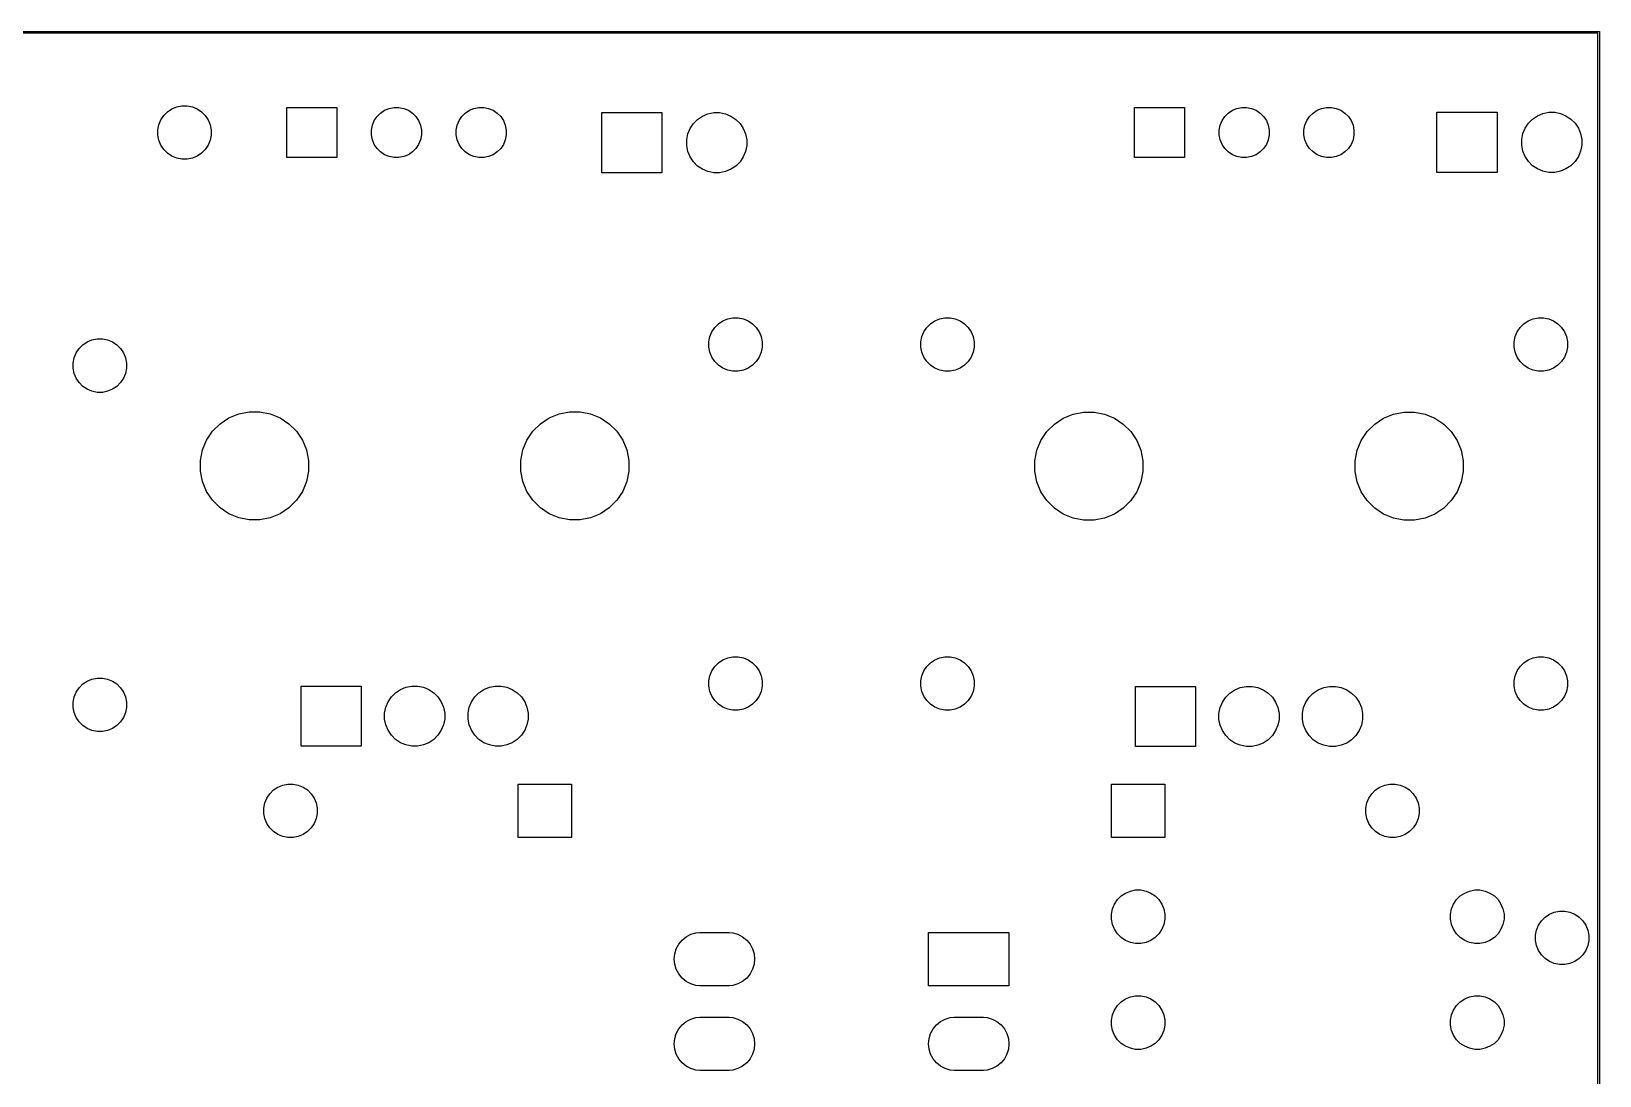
# Model space of a CAD drawing. Extents: x 19 to 115, y -142 to -17.
# Drawn here: x 68.44 to 115.42, y -47.94 to -16.65 of the extents above; entities that cross this region are included whole.
import ezdxf

# ---------------------------------------------------------------- set-up
doc = ezdxf.new("R2010")
doc.units = 0
doc.layers.add('BLACK', color=7, linetype='CONTINUOUS')

msp = doc.modelspace()

# ---------------------------------------------------------------- linework, layer by layer
at = {"layer": 'BLACK', "linetype": 'CONTINUOUS'}
for p, q in [((19.4312, -16.655), (115.399, -16.655)), ((115.375, -16.705), (19.455, -16.705)), ((115.375, -142.215), (115.375, -16.705)), ((115.399, -16.655), (115.4, -16.6549)), ((115.4, -16.6549), (115.401, -16.655)), ((115.401, -16.655), (115.401, -16.655)), ((115.401, -16.655), (115.405, -16.6554)), ((115.405, -16.6554), (115.41, -16.6568)), ((115.41, -16.6568), (115.414, -16.6591)), ((115.414, -16.6591), (115.418, -16.6622)), ((115.418, -16.6622), (115.421, -16.666)), ((115.421, -16.666), (115.423, -16.6704)), ((115.423, -16.6704), (115.425, -16.6751)), ((115.425, -16.6751), (115.425, -16.68)), ((115.425, -16.68), (115.425, -16.6812)), ((115.425, -16.6812), (115.425, -142.239)), ((72.316, -19.3061), (72.4036, -19.175)), ((72.4036, -19.175), (72.515, -19.0636)), ((72.515, -19.0636), (72.6461, -18.976)), ((72.6461, -18.976), (72.7916, -18.9157)), ((72.7916, -18.9157), (72.9462, -18.885)), ((72.9462, -18.885), (73.1038, -18.885)), ((73.1038, -18.885), (73.2584, -18.9157)), ((73.2584, -18.9157), (73.4039, -18.976)), ((73.4039, -18.976), (73.535, -19.0636)), ((73.535, -19.0636), (73.6464, -19.175)), ((73.6464, -19.175), (73.734, -19.3061)), ((76.085, -20.435), (76.085, -18.935)), ((76.085, -18.935), (77.585, -18.935)), ((77.585, -18.935), (77.585, -20.435)), ((78.7104, -19.3297), (78.7924, -19.2069)), ((78.7924, -19.2069), (78.8969, -19.1024)), ((78.8969, -19.1024), (79.0197, -19.0204)), ((79.0197, -19.0204), (79.1562, -18.9638)), ((79.1562, -18.9638), (79.3011, -18.935)), ((79.3011, -18.935), (79.4489, -18.935)), ((79.4489, -18.935), (79.5938, -18.9638)), ((79.5938, -18.9638), (79.7303, -19.0204)), ((79.7303, -19.0204), (79.8531, -19.1024)), ((79.8531, -19.1024), (79.9576, -19.2069)), ((79.9576, -19.2069), (80.0396, -19.3297)), ((81.2504, -19.3297), (81.3324, -19.2069)), ((81.3324, -19.2069), (81.4369, -19.1024)), ((81.4369, -19.1024), (81.5597, -19.0204)), ((81.5597, -19.0204), (81.6962, -18.9638)), ((81.6962, -18.9638), (81.8411, -18.935)), ((81.8411, -18.935), (81.9889, -18.935)), ((81.9889, -18.935), (82.1338, -18.9638)), ((82.1338, -18.9638), (82.2703, -19.0204)), ((82.2703, -19.0204), (82.3931, -19.1024)), ((82.3931, -19.1024), (82.4976, -19.2069)), ((82.4976, -19.2069), (82.5796, -19.3297)), ((85.53, -20.89), (85.53, -19.09)), ((85.53, -19.09), (87.33, -19.09)), ((87.33, -19.09), (87.33, -20.89)), ((88.3963, -19.2909), (88.5437, -19.1924)), ((88.5437, -19.1924), (88.7075, -19.1246)), ((88.7075, -19.1246), (88.8814, -19.09)), ((88.8814, -19.09), (89.0586, -19.09)), ((89.0586, -19.09), (89.2325, -19.1246)), ((89.2325, -19.1246), (89.3963, -19.1924)), ((89.3963, -19.1924), (89.5437, -19.2909)), ((101.485, -20.435), (101.485, -18.935)), ((101.485, -18.935), (102.985, -18.935)), ((102.985, -18.935), (102.985, -20.435)), ((104.11, -19.3297), (104.192, -19.2069)), ((104.192, -19.2069), (104.297, -19.1024)), ((104.297, -19.1024), (104.42, -19.0204)), ((104.42, -19.0204), (104.556, -18.9638)), ((104.556, -18.9638), (104.701, -18.935)), ((104.701, -18.935), (104.849, -18.935)), ((104.849, -18.935), (104.994, -18.9638)), ((104.994, -18.9638), (105.13, -19.0204)), ((105.13, -19.0204), (105.253, -19.1024)), ((105.253, -19.1024), (105.358, -19.2069)), ((105.358, -19.2069), (105.44, -19.3297)), ((106.65, -19.3297), (106.732, -19.2069)), ((106.732, -19.2069), (106.837, -19.1024)), ((106.837, -19.1024), (106.96, -19.0204)), ((106.96, -19.0204), (107.096, -18.9638)), ((107.096, -18.9638), (107.241, -18.935)), ((107.241, -18.935), (107.389, -18.935)), ((107.389, -18.935), (107.534, -18.9638)), ((107.534, -18.9638), (107.67, -19.0204)), ((107.67, -19.0204), (107.793, -19.1024)), ((107.793, -19.1024), (107.898, -19.2069)), ((107.898, -19.2069), (107.98, -19.3297)), ((110.55, -20.88), (110.55, -19.08)), ((110.55, -19.08), (112.35, -19.08)), ((112.35, -19.08), (112.35, -20.88)), ((113.416, -19.2809), (113.564, -19.1824)), ((113.564, -19.1824), (113.727, -19.1146)), ((113.727, -19.1146), (113.901, -19.08)), ((113.901, -19.08), (114.079, -19.08)), ((114.079, -19.08), (114.253, -19.1146)), ((114.253, -19.1146), (114.416, -19.1824)), ((114.416, -19.1824), (114.564, -19.2809)), ((72.225, -19.6062), (72.2557, -19.4516)), ((72.225, -19.7638), (72.225, -19.6062)), ((72.2557, -19.4516), (72.316, -19.3061)), ((73.734, -19.3061), (73.7943, -19.4516)), ((73.7943, -19.4516), (73.825, -19.6062)), ((73.825, -19.6062), (73.825, -19.7638)), ((78.625, -19.6111), (78.6538, -19.4662)), ((78.625, -19.7589), (78.625, -19.6111)), ((78.6538, -19.4662), (78.7104, -19.3297)), ((80.0396, -19.3297), (80.0962, -19.4662)), ((80.0962, -19.4662), (80.125, -19.6111)), ((80.125, -19.6111), (80.125, -19.7589)), ((81.165, -19.6111), (81.1938, -19.4662)), ((81.165, -19.7589), (81.165, -19.6111)), ((81.1938, -19.4662), (81.2504, -19.3297)), ((82.5796, -19.3297), (82.6362, -19.4662)), ((82.6362, -19.4662), (82.665, -19.6111)), ((82.665, -19.6111), (82.665, -19.7589)), ((88.07, -19.9014), (88.1046, -19.7275)), ((88.1046, -19.7275), (88.1724, -19.5637)), ((88.1724, -19.5637), (88.2709, -19.4163)), ((88.2709, -19.4163), (88.3963, -19.2909)), ((89.5437, -19.2909), (89.6691, -19.4163)), ((89.6691, -19.4163), (89.7676, -19.5637)), ((89.7676, -19.5637), (89.8354, -19.7275)), ((89.8354, -19.7275), (89.87, -19.9014)), ((104.025, -19.6111), (104.054, -19.4662)), ((104.025, -19.7589), (104.025, -19.6111)), ((104.054, -19.4662), (104.11, -19.3297)), ((105.44, -19.3297), (105.496, -19.4662)), ((105.496, -19.4662), (105.525, -19.6111)), ((105.525, -19.6111), (105.525, -19.7589)), ((106.565, -19.6111), (106.594, -19.4662)), ((106.565, -19.7589), (106.565, -19.6111)), ((106.594, -19.4662), (106.65, -19.3297)), ((107.98, -19.3297), (108.036, -19.4662)), ((108.036, -19.4662), (108.065, -19.6111)), ((108.065, -19.6111), (108.065, -19.7589)), ((113.09, -19.8914), (113.125, -19.7175)), ((113.125, -19.7175), (113.192, -19.5537)), ((113.192, -19.5537), (113.291, -19.4063)), ((113.291, -19.4063), (113.416, -19.2809)), ((114.564, -19.2809), (114.689, -19.4063)), ((114.689, -19.4063), (114.788, -19.5537)), ((114.788, -19.5537), (114.855, -19.7175)), ((114.855, -19.7175), (114.89, -19.8914)), ((72.2557, -19.9184), (72.225, -19.7638)), ((72.316, -20.0639), (72.2557, -19.9184)), ((72.4036, -20.195), (72.316, -20.0639)), ((72.515, -20.3064), (72.4036, -20.195)), ((73.6464, -20.195), (73.535, -20.3064)), ((73.734, -20.0639), (73.6464, -20.195)), ((73.7943, -19.9184), (73.734, -20.0639)), ((73.825, -19.7638), (73.7943, -19.9184)), ((78.6538, -19.9038), (78.625, -19.7589)), ((78.7104, -20.0403), (78.6538, -19.9038)), ((78.7924, -20.1631), (78.7104, -20.0403)), ((78.8969, -20.2676), (78.7924, -20.1631)), ((79.9576, -20.1631), (79.8531, -20.2676)), ((80.0396, -20.0403), (79.9576, -20.1631)), ((80.0962, -19.9038), (80.0396, -20.0403)), ((80.125, -19.7589), (80.0962, -19.9038)), ((81.1938, -19.9038), (81.165, -19.7589)), ((81.2504, -20.0403), (81.1938, -19.9038)), ((81.3324, -20.1631), (81.2504, -20.0403)), ((81.4369, -20.2676), (81.3324, -20.1631)), ((82.4976, -20.1631), (82.3931, -20.2676)), ((82.5796, -20.0403), (82.4976, -20.1631)), ((82.6362, -19.9038), (82.5796, -20.0403)), ((82.665, -19.7589), (82.6362, -19.9038)), ((88.07, -20.0786), (88.07, -19.9014)), ((88.1046, -20.2525), (88.07, -20.0786)), ((89.87, -20.0786), (89.8354, -20.2525)), ((89.87, -19.9014), (89.87, -20.0786)), ((104.054, -19.9038), (104.025, -19.7589)), ((104.11, -20.0403), (104.054, -19.9038)), ((104.192, -20.1631), (104.11, -20.0403)), ((104.297, -20.2676), (104.192, -20.1631)), ((105.358, -20.1631), (105.253, -20.2676)), ((105.44, -20.0403), (105.358, -20.1631)), ((105.496, -19.9038), (105.44, -20.0403)), ((105.525, -19.7589), (105.496, -19.9038)), ((106.594, -19.9038), (106.565, -19.7589)), ((106.65, -20.0403), (106.594, -19.9038)), ((106.732, -20.1631), (106.65, -20.0403)), ((106.837, -20.2676), (106.732, -20.1631)), ((107.898, -20.1631), (107.793, -20.2676)), ((107.98, -20.0403), (107.898, -20.1631)), ((108.036, -19.9038), (107.98, -20.0403)), ((108.065, -19.7589), (108.036, -19.9038)), ((113.09, -20.0686), (113.09, -19.8914)), ((113.125, -20.2425), (113.09, -20.0686)), ((114.89, -20.0686), (114.855, -20.2425)), ((114.89, -19.8914), (114.89, -20.0686)), ((72.6461, -20.394), (72.515, -20.3064)), ((72.7916, -20.4543), (72.6461, -20.394)), ((72.9462, -20.485), (72.7916, -20.4543)), ((73.1038, -20.485), (72.9462, -20.485)), ((73.2584, -20.4543), (73.1038, -20.485)), ((73.4039, -20.394), (73.2584, -20.4543)), ((73.535, -20.3064), (73.4039, -20.394)), ((77.585, -20.435), (76.085, -20.435)), ((79.0197, -20.3496), (78.8969, -20.2676)), ((79.1562, -20.4062), (79.0197, -20.3496)), ((79.3011, -20.435), (79.1562, -20.4062)), ((79.4489, -20.435), (79.3011, -20.435)), ((79.5938, -20.4062), (79.4489, -20.435)), ((79.7303, -20.3496), (79.5938, -20.4062)), ((79.8531, -20.2676), (79.7303, -20.3496)), ((81.5597, -20.3496), (81.4369, -20.2676)), ((81.6962, -20.4062), (81.5597, -20.3496)), ((81.8411, -20.435), (81.6962, -20.4062)), ((81.9889, -20.435), (81.8411, -20.435)), ((82.1338, -20.4062), (81.9889, -20.435)), ((82.2703, -20.3496), (82.1338, -20.4062)), ((82.3931, -20.2676), (82.2703, -20.3496)), ((88.1724, -20.4163), (88.1046, -20.2525)), ((88.2709, -20.5637), (88.1724, -20.4163)), ((88.3963, -20.6891), (88.2709, -20.5637)), ((89.6691, -20.5637), (89.5437, -20.6891)), ((89.7676, -20.4163), (89.6691, -20.5637)), ((89.8354, -20.2525), (89.7676, -20.4163)), ((102.985, -20.435), (101.485, -20.435)), ((104.42, -20.3496), (104.297, -20.2676)), ((104.556, -20.4062), (104.42, -20.3496)), ((104.701, -20.435), (104.556, -20.4062)), ((104.849, -20.435), (104.701, -20.435)), ((104.994, -20.4062), (104.849, -20.435)), ((105.13, -20.3496), (104.994, -20.4062)), ((105.253, -20.2676), (105.13, -20.3496)), ((106.96, -20.3496), (106.837, -20.2676)), ((107.096, -20.4062), (106.96, -20.3496)), ((107.241, -20.435), (107.096, -20.4062)), ((107.389, -20.435), (107.241, -20.435)), ((107.534, -20.4062), (107.389, -20.435)), ((107.67, -20.3496), (107.534, -20.4062)), ((107.793, -20.2676), (107.67, -20.3496)), ((113.192, -20.4063), (113.125, -20.2425)), ((113.291, -20.5537), (113.192, -20.4063)), ((113.416, -20.6791), (113.291, -20.5537)), ((114.689, -20.5537), (114.564, -20.6791)), ((114.788, -20.4063), (114.689, -20.5537)), ((114.855, -20.2425), (114.788, -20.4063)), ((87.33, -20.89), (85.53, -20.89)), ((88.5437, -20.7876), (88.3963, -20.6891)), ((88.7075, -20.8554), (88.5437, -20.7876)), ((88.8814, -20.89), (88.7075, -20.8554)), ((89.0586, -20.89), (88.8814, -20.89)), ((89.2325, -20.8554), (89.0586, -20.89)), ((89.3963, -20.7876), (89.2325, -20.8554)), ((89.5437, -20.6891), (89.3963, -20.7876)), ((112.35, -20.88), (110.55, -20.88)), ((113.564, -20.7776), (113.416, -20.6791)), ((113.727, -20.8454), (113.564, -20.7776)), ((113.901, -20.88), (113.727, -20.8454)), ((114.079, -20.88), (113.901, -20.88)), ((114.253, -20.8454), (114.079, -20.88)), ((114.416, -20.7776), (114.253, -20.8454)), ((114.564, -20.6791), (114.416, -20.7776)), ((89.025, -25.4136), (89.1561, -25.326)), ((89.1561, -25.326), (89.3016, -25.2657)), ((89.3016, -25.2657), (89.4562, -25.235)), ((89.4562, -25.235), (89.6138, -25.235)), ((89.6138, -25.235), (89.7684, -25.2657)), ((89.7684, -25.2657), (89.9139, -25.326)), ((89.9139, -25.326), (90.045, -25.4136)), ((95.375, -25.4136), (95.5061, -25.326)), ((95.5061, -25.326), (95.6516, -25.2657)), ((95.6516, -25.2657), (95.8062, -25.235)), ((95.8062, -25.235), (95.9638, -25.235)), ((95.9638, -25.235), (96.1184, -25.2657)), ((96.1184, -25.2657), (96.2639, -25.326)), ((96.2639, -25.326), (96.395, -25.4136)), ((113.155, -25.4136), (113.286, -25.326)), ((113.286, -25.326), (113.432, -25.2657)), ((113.432, -25.2657), (113.586, -25.235)), ((113.586, -25.235), (113.744, -25.235)), ((113.744, -25.235), (113.898, -25.2657)), ((113.898, -25.2657), (114.044, -25.326)), ((114.044, -25.326), (114.175, -25.4136)), ((88.735, -25.9562), (88.7657, -25.8016)), ((88.7657, -25.8016), (88.826, -25.6561)), ((88.826, -25.6561), (88.9136, -25.525)), ((88.9136, -25.525), (89.025, -25.4136)), ((90.045, -25.4136), (90.1564, -25.525)), ((90.1564, -25.525), (90.244, -25.6561)), ((90.244, -25.6561), (90.3043, -25.8016)), ((90.3043, -25.8016), (90.335, -25.9562)), ((95.085, -25.9562), (95.1157, -25.8016)), ((95.1157, -25.8016), (95.176, -25.6561)), ((95.176, -25.6561), (95.2636, -25.525)), ((95.2636, -25.525), (95.375, -25.4136)), ((96.395, -25.4136), (96.5064, -25.525)), ((96.5064, -25.525), (96.594, -25.6561)), ((96.594, -25.6561), (96.6543, -25.8016)), ((96.6543, -25.8016), (96.685, -25.9562)), ((112.865, -25.9562), (112.896, -25.8016)), ((112.896, -25.8016), (112.956, -25.6561)), ((112.956, -25.6561), (113.044, -25.525)), ((113.044, -25.525), (113.155, -25.4136)), ((114.175, -25.4136), (114.286, -25.525)), ((114.286, -25.525), (114.374, -25.6561)), ((114.374, -25.6561), (114.434, -25.8016)), ((114.434, -25.8016), (114.465, -25.9562)), ((69.7157, -26.4366), (69.776, -26.2911)), ((69.776, -26.2911), (69.8636, -26.16)), ((69.8636, -26.16), (69.975, -26.0486)), ((69.975, -26.0486), (70.1061, -25.961)), ((70.1061, -25.961), (70.2516, -25.9007)), ((70.2516, -25.9007), (70.4062, -25.87)), ((70.4062, -25.87), (70.5638, -25.87)), ((70.5638, -25.87), (70.7184, -25.9007)), ((70.7184, -25.9007), (70.8639, -25.961)), ((70.8639, -25.961), (70.995, -26.0486)), ((70.995, -26.0486), (71.1064, -26.16)), ((71.1064, -26.16), (71.194, -26.2911)), ((71.194, -26.2911), (71.2543, -26.4366)), ((88.735, -26.1138), (88.735, -25.9562)), ((88.7657, -26.2684), (88.735, -26.1138)), ((88.826, -26.4139), (88.7657, -26.2684)), ((90.3043, -26.2684), (90.244, -26.4139)), ((90.335, -26.1138), (90.3043, -26.2684)), ((90.335, -25.9562), (90.335, -26.1138)), ((95.085, -26.1138), (95.085, -25.9562)), ((95.1157, -26.2684), (95.085, -26.1138)), ((95.176, -26.4139), (95.1157, -26.2684)), ((96.6543, -26.2684), (96.594, -26.4139)), ((96.685, -26.1138), (96.6543, -26.2684)), ((96.685, -25.9562), (96.685, -26.1138)), ((112.865, -26.1138), (112.865, -25.9562)), ((112.896, -26.2684), (112.865, -26.1138)), ((112.956, -26.4139), (112.896, -26.2684)), ((114.434, -26.2684), (114.374, -26.4139)), ((114.465, -26.1138), (114.434, -26.2684)), ((114.465, -25.9562), (114.465, -26.1138)), ((69.685, -26.5912), (69.7157, -26.4366)), ((69.685, -26.7488), (69.685, -26.5912)), ((69.7157, -26.9034), (69.685, -26.7488)), ((71.2543, -26.4366), (71.285, -26.5912)), ((71.285, -26.7488), (71.2543, -26.9034)), ((71.285, -26.5912), (71.285, -26.7488)), ((88.9136, -26.545), (88.826, -26.4139)), ((89.025, -26.6564), (88.9136, -26.545)), ((89.1561, -26.744), (89.025, -26.6564)), ((89.3016, -26.8043), (89.1561, -26.744)), ((89.9139, -26.744), (89.7684, -26.8043)), ((90.045, -26.6564), (89.9139, -26.744)), ((90.1564, -26.545), (90.045, -26.6564)), ((90.244, -26.4139), (90.1564, -26.545)), ((95.2636, -26.545), (95.176, -26.4139)), ((95.375, -26.6564), (95.2636, -26.545)), ((95.5061, -26.744), (95.375, -26.6564)), ((95.6516, -26.8043), (95.5061, -26.744)), ((96.2639, -26.744), (96.1184, -26.8043)), ((96.395, -26.6564), (96.2639, -26.744)), ((96.5064, -26.545), (96.395, -26.6564)), ((96.594, -26.4139), (96.5064, -26.545)), ((113.044, -26.545), (112.956, -26.4139)), ((113.155, -26.6564), (113.044, -26.545)), ((113.286, -26.744), (113.155, -26.6564)), ((113.432, -26.8043), (113.286, -26.744)), ((114.044, -26.744), (113.898, -26.8043)), ((114.175, -26.6564), (114.044, -26.744)), ((114.286, -26.545), (114.175, -26.6564)), ((114.374, -26.4139), (114.286, -26.545)), ((69.776, -27.0489), (69.7157, -26.9034)), ((69.8636, -27.18), (69.776, -27.0489)), ((69.975, -27.2914), (69.8636, -27.18)), ((71.1064, -27.18), (70.995, -27.2914)), ((71.194, -27.0489), (71.1064, -27.18)), ((71.2543, -26.9034), (71.194, -27.0489)), ((89.4562, -26.835), (89.3016, -26.8043)), ((89.6138, -26.835), (89.4562, -26.835)), ((89.7684, -26.8043), (89.6138, -26.835)), ((95.8062, -26.835), (95.6516, -26.8043)), ((95.9638, -26.835), (95.8062, -26.835)), ((96.1184, -26.8043), (95.9638, -26.835)), ((113.586, -26.835), (113.432, -26.8043)), ((113.744, -26.835), (113.586, -26.835)), ((113.898, -26.8043), (113.744, -26.835)), ((70.1061, -27.379), (69.975, -27.2914)), ((70.2516, -27.4393), (70.1061, -27.379)), ((70.4062, -27.47), (70.2516, -27.4393)), ((70.5638, -27.47), (70.4062, -27.47)), ((70.7184, -27.4393), (70.5638, -27.47)), ((70.8639, -27.379), (70.7184, -27.4393)), ((70.995, -27.2914), (70.8639, -27.379)), ((74.3526, -28.2344), (74.6475, -28.1123)), ((74.6475, -28.1123), (74.9604, -28.05)), ((74.9604, -28.05), (75.2796, -28.05)), ((75.2796, -28.05), (75.5925, -28.1123)), ((75.5925, -28.1123), (75.8874, -28.2344)), ((83.9526, -28.2344), (84.2475, -28.1123)), ((84.2475, -28.1123), (84.5604, -28.05)), ((84.5604, -28.05), (84.8796, -28.05)), ((84.8796, -28.05), (85.1925, -28.1123)), ((85.1925, -28.1123), (85.4874, -28.2344)), ((99.3526, -28.2444), (99.6475, -28.1223)), ((99.6475, -28.1223), (99.9604, -28.06)), ((99.9604, -28.06), (100.28, -28.06)), ((100.28, -28.06), (100.593, -28.1223)), ((100.593, -28.1223), (100.887, -28.2444)), ((108.953, -28.2444), (109.247, -28.1223)), ((109.247, -28.1223), (109.56, -28.06)), ((109.56, -28.06), (109.88, -28.06)), ((109.88, -28.06), (110.193, -28.1223)), ((110.193, -28.1223), (110.487, -28.2444)), ((73.6844, -28.9026), (73.8617, -28.6373)), ((73.8617, -28.6373), (74.0873, -28.4117)), ((74.0873, -28.4117), (74.3526, -28.2344)), ((75.8874, -28.2344), (76.1527, -28.4117)), ((76.1527, -28.4117), (76.3783, -28.6373)), ((76.3783, -28.6373), (76.5556, -28.9026)), ((83.2844, -28.9026), (83.4617, -28.6373)), ((83.4617, -28.6373), (83.6873, -28.4117)), ((83.6873, -28.4117), (83.9526, -28.2344)), ((85.4874, -28.2344), (85.7527, -28.4117)), ((85.7527, -28.4117), (85.9783, -28.6373)), ((85.9783, -28.6373), (86.1556, -28.9026)), ((98.6844, -28.9126), (98.8617, -28.6473)), ((98.8617, -28.6473), (99.0873, -28.4217)), ((99.0873, -28.4217), (99.3526, -28.2444)), ((100.887, -28.2444), (101.153, -28.4217)), ((101.153, -28.4217), (101.378, -28.6473)), ((101.378, -28.6473), (101.556, -28.9126)), ((108.284, -28.9126), (108.462, -28.6473)), ((108.462, -28.6473), (108.687, -28.4217)), ((108.687, -28.4217), (108.953, -28.2444)), ((110.487, -28.2444), (110.753, -28.4217)), ((110.753, -28.4217), (110.978, -28.6473)), ((110.978, -28.6473), (111.156, -28.9126)), ((73.5623, -29.1975), (73.6844, -28.9026)), ((76.5556, -28.9026), (76.6777, -29.1975)), ((83.1623, -29.1975), (83.2844, -28.9026)), ((86.1556, -28.9026), (86.2777, -29.1975)), ((98.5623, -29.2075), (98.6844, -28.9126)), ((101.556, -28.9126), (101.678, -29.2075)), ((108.162, -29.2075), (108.284, -28.9126)), ((111.156, -28.9126), (111.278, -29.2075)), ((73.5, -29.5104), (73.5623, -29.1975)), ((73.5, -29.8296), (73.5, -29.5104)), ((76.6777, -29.1975), (76.74, -29.5104)), ((76.74, -29.5104), (76.74, -29.8296)), ((83.1, -29.5104), (83.1623, -29.1975)), ((83.1, -29.8296), (83.1, -29.5104)), ((86.2777, -29.1975), (86.34, -29.5104)), ((86.34, -29.5104), (86.34, -29.8296)), ((98.5, -29.5204), (98.5623, -29.2075)), ((98.5, -29.8396), (98.5, -29.5204)), ((101.678, -29.2075), (101.74, -29.5204)), ((101.74, -29.5204), (101.74, -29.8396)), ((108.1, -29.5204), (108.162, -29.2075)), ((108.1, -29.8396), (108.1, -29.5204)), ((111.278, -29.2075), (111.34, -29.5204)), ((111.34, -29.5204), (111.34, -29.8396)), ((73.5623, -30.1425), (73.5, -29.8296)), ((76.74, -29.8296), (76.6777, -30.1425)), ((83.1623, -30.1425), (83.1, -29.8296)), ((86.34, -29.8296), (86.2777, -30.1425)), ((98.5623, -30.1525), (98.5, -29.8396)), ((101.74, -29.8396), (101.678, -30.1525)), ((108.162, -30.1525), (108.1, -29.8396)), ((111.34, -29.8396), (111.278, -30.1525)), ((73.6844, -30.4374), (73.5623, -30.1425)), ((73.8617, -30.7027), (73.6844, -30.4374)), ((76.5556, -30.4374), (76.3783, -30.7027)), ((76.6777, -30.1425), (76.5556, -30.4374)), ((83.2844, -30.4374), (83.1623, -30.1425)), ((83.4617, -30.7027), (83.2844, -30.4374)), ((86.1556, -30.4374), (85.9783, -30.7027)), ((86.2777, -30.1425), (86.1556, -30.4374)), ((98.6844, -30.4474), (98.5623, -30.1525)), ((98.8617, -30.7127), (98.6844, -30.4474)), ((101.556, -30.4474), (101.378, -30.7127)), ((101.678, -30.1525), (101.556, -30.4474)), ((108.284, -30.4474), (108.162, -30.1525)), ((108.462, -30.7127), (108.284, -30.4474)), ((111.156, -30.4474), (110.978, -30.7127)), ((111.278, -30.1525), (111.156, -30.4474)), ((74.0873, -30.9283), (73.8617, -30.7027)), ((74.3526, -31.1056), (74.0873, -30.9283)), ((76.1527, -30.9283), (75.8874, -31.1056)), ((76.3783, -30.7027), (76.1527, -30.9283)), ((83.6873, -30.9283), (83.4617, -30.7027)), ((83.9526, -31.1056), (83.6873, -30.9283)), ((85.7527, -30.9283), (85.4874, -31.1056)), ((85.9783, -30.7027), (85.7527, -30.9283)), ((99.0873, -30.9383), (98.8617, -30.7127)), ((99.3526, -31.1156), (99.0873, -30.9383)), ((101.153, -30.9383), (100.887, -31.1156)), ((101.378, -30.7127), (101.153, -30.9383)), ((108.687, -30.9383), (108.462, -30.7127)), ((108.953, -31.1156), (108.687, -30.9383)), ((110.753, -30.9383), (110.487, -31.1156)), ((110.978, -30.7127), (110.753, -30.9383)), ((74.6475, -31.2277), (74.3526, -31.1056)), ((74.9604, -31.29), (74.6475, -31.2277)), ((75.2796, -31.29), (74.9604, -31.29)), ((75.5925, -31.2277), (75.2796, -31.29)), ((75.8874, -31.1056), (75.5925, -31.2277)), ((84.2475, -31.2277), (83.9526, -31.1056)), ((84.5604, -31.29), (84.2475, -31.2277)), ((84.8796, -31.29), (84.5604, -31.29)), ((85.1925, -31.2277), (84.8796, -31.29)), ((85.4874, -31.1056), (85.1925, -31.2277)), ((99.6475, -31.2377), (99.3526, -31.1156)), ((99.9604, -31.3), (99.6475, -31.2377)), ((100.28, -31.3), (99.9604, -31.3)), ((100.593, -31.2377), (100.28, -31.3)), ((100.887, -31.1156), (100.593, -31.2377)), ((109.247, -31.2377), (108.953, -31.1156)), ((109.56, -31.3), (109.247, -31.2377)), ((109.88, -31.3), (109.56, -31.3)), ((110.193, -31.2377), (109.88, -31.3)), ((110.487, -31.1156), (110.193, -31.2377)), ((88.826, -35.8161), (88.9136, -35.685)), ((88.9136, -35.685), (89.025, -35.5736)), ((89.025, -35.5736), (89.1561, -35.486)), ((89.1561, -35.486), (89.3016, -35.4257)), ((89.3016, -35.4257), (89.4562, -35.395)), ((89.4562, -35.395), (89.6138, -35.395)), ((89.6138, -35.395), (89.7684, -35.4257)), ((89.7684, -35.4257), (89.9139, -35.486)), ((89.9139, -35.486), (90.045, -35.5736)), ((90.045, -35.5736), (90.1564, -35.685)), ((90.1564, -35.685), (90.244, -35.8161)), ((95.176, -35.8161), (95.2636, -35.685)), ((95.2636, -35.685), (95.375, -35.5736)), ((95.375, -35.5736), (95.5061, -35.486)), ((95.5061, -35.486), (95.6516, -35.4257)), ((95.6516, -35.4257), (95.8062, -35.395)), ((95.8062, -35.395), (95.9638, -35.395)), ((95.9638, -35.395), (96.1184, -35.4257)), ((96.1184, -35.4257), (96.2639, -35.486)), ((96.2639, -35.486), (96.395, -35.5736)), ((96.395, -35.5736), (96.5064, -35.685)), ((96.5064, -35.685), (96.594, -35.8161)), ((112.956, -35.8161), (113.044, -35.685)), ((113.044, -35.685), (113.155, -35.5736)), ((113.155, -35.5736), (113.286, -35.486)), ((113.286, -35.486), (113.432, -35.4257)), ((113.432, -35.4257), (113.586, -35.395)), ((113.586, -35.395), (113.744, -35.395)), ((113.744, -35.395), (113.898, -35.4257)), ((113.898, -35.4257), (114.044, -35.486)), ((114.044, -35.486), (114.175, -35.5736)), ((114.175, -35.5736), (114.286, -35.685)), ((114.286, -35.685), (114.374, -35.8161)), ((69.975, -36.2086), (70.1061, -36.121)), ((70.1061, -36.121), (70.2516, -36.0607)), ((70.2516, -36.0607), (70.4062, -36.03)), ((70.4062, -36.03), (70.5638, -36.03)), ((70.5638, -36.03), (70.7184, -36.0607)), ((70.7184, -36.0607), (70.8639, -36.121)), ((70.8639, -36.121), (70.995, -36.2086)), ((88.735, -36.1162), (88.7657, -35.9616)), ((88.735, -36.2738), (88.735, -36.1162)), ((88.7657, -35.9616), (88.826, -35.8161)), ((90.244, -35.8161), (90.3043, -35.9616)), ((90.3043, -35.9616), (90.335, -36.1162)), ((90.335, -36.1162), (90.335, -36.2738)), ((95.085, -36.1162), (95.1157, -35.9616)), ((95.085, -36.2738), (95.085, -36.1162)), ((95.1157, -35.9616), (95.176, -35.8161)), ((96.594, -35.8161), (96.6543, -35.9616)), ((96.6543, -35.9616), (96.685, -36.1162)), ((96.685, -36.1162), (96.685, -36.2738)), ((112.865, -36.1162), (112.896, -35.9616)), ((112.865, -36.2738), (112.865, -36.1162)), ((112.896, -35.9616), (112.956, -35.8161)), ((114.374, -35.8161), (114.434, -35.9616)), ((114.434, -35.9616), (114.465, -36.1162)), ((114.465, -36.1162), (114.465, -36.2738)), ((69.685, -36.7512), (69.7157, -36.5966)), ((69.7157, -36.5966), (69.776, -36.4511)), ((69.776, -36.4511), (69.8636, -36.32)), ((69.8636, -36.32), (69.975, -36.2086)), ((70.995, -36.2086), (71.1064, -36.32)), ((71.1064, -36.32), (71.194, -36.4511)), ((71.194, -36.4511), (71.2543, -36.5966)), ((71.2543, -36.5966), (71.285, -36.7512)), ((76.52, -38.07), (76.52, -36.27)), ((76.52, -36.27), (78.32, -36.27)), ((78.32, -36.27), (78.32, -38.07)), ((79.1224, -36.7437), (79.2209, -36.5963)), ((79.2209, -36.5963), (79.3463, -36.4709)), ((79.3463, -36.4709), (79.4937, -36.3724)), ((79.4937, -36.3724), (79.6575, -36.3046)), ((79.6575, -36.3046), (79.8314, -36.27)), ((79.8314, -36.27), (80.0086, -36.27)), ((80.0086, -36.27), (80.1825, -36.3046)), ((80.1825, -36.3046), (80.3463, -36.3724)), ((80.3463, -36.3724), (80.4937, -36.4709)), ((80.4937, -36.4709), (80.6191, -36.5963)), ((80.6191, -36.5963), (80.7176, -36.7437)), ((81.6224, -36.7437), (81.7209, -36.5963)), ((81.7209, -36.5963), (81.8463, -36.4709)), ((81.8463, -36.4709), (81.9937, -36.3724)), ((81.9937, -36.3724), (82.1575, -36.3046)), ((82.1575, -36.3046), (82.3314, -36.27)), ((82.3314, -36.27), (82.5086, -36.27)), ((82.5086, -36.27), (82.6825, -36.3046)), ((82.6825, -36.3046), (82.8463, -36.3724)), ((82.8463, -36.3724), (82.9937, -36.4709)), ((82.9937, -36.4709), (83.1191, -36.5963)), ((83.1191, -36.5963), (83.2176, -36.7437)), ((88.7657, -36.4284), (88.735, -36.2738)), ((88.826, -36.5739), (88.7657, -36.4284)), ((88.9136, -36.705), (88.826, -36.5739)), ((90.244, -36.5739), (90.1564, -36.705)), ((90.3043, -36.4284), (90.244, -36.5739)), ((90.335, -36.2738), (90.3043, -36.4284)), ((95.1157, -36.4284), (95.085, -36.2738)), ((95.176, -36.5739), (95.1157, -36.4284)), ((95.2636, -36.705), (95.176, -36.5739)), ((96.594, -36.5739), (96.5064, -36.705)), ((96.6543, -36.4284), (96.594, -36.5739)), ((96.685, -36.2738), (96.6543, -36.4284)), ((101.52, -38.08), (101.52, -36.28)), ((101.52, -36.28), (103.32, -36.28)), ((103.32, -36.28), (103.32, -38.08)), ((104.122, -36.7537), (104.221, -36.6063)), ((104.221, -36.6063), (104.346, -36.4809)), ((104.346, -36.4809), (104.494, -36.3824)), ((104.494, -36.3824), (104.657, -36.3146)), ((104.657, -36.3146), (104.831, -36.28)), ((104.831, -36.28), (105.009, -36.28)), ((105.009, -36.28), (105.183, -36.3146)), ((105.183, -36.3146), (105.346, -36.3824)), ((105.346, -36.3824), (105.494, -36.4809)), ((105.494, -36.4809), (105.619, -36.6063)), ((105.619, -36.6063), (105.718, -36.7537)), ((106.622, -36.7537), (106.721, -36.6063)), ((106.721, -36.6063), (106.846, -36.4809)), ((106.846, -36.4809), (106.994, -36.3824)), ((106.994, -36.3824), (107.157, -36.3146)), ((107.157, -36.3146), (107.331, -36.28)), ((107.331, -36.28), (107.509, -36.28)), ((107.509, -36.28), (107.683, -36.3146)), ((107.683, -36.3146), (107.846, -36.3824)), ((107.846, -36.3824), (107.994, -36.4809)), ((107.994, -36.4809), (108.119, -36.6063)), ((108.119, -36.6063), (108.218, -36.7537)), ((112.896, -36.4284), (112.865, -36.2738)), ((112.956, -36.5739), (112.896, -36.4284)), ((113.044, -36.705), (112.956, -36.5739)), ((114.374, -36.5739), (114.286, -36.705)), ((114.434, -36.4284), (114.374, -36.5739)), ((114.465, -36.2738), (114.434, -36.4284)), ((69.685, -36.9088), (69.685, -36.7512)), ((69.7157, -37.0634), (69.685, -36.9088)), ((69.776, -37.2089), (69.7157, -37.0634)), ((71.2543, -37.0634), (71.194, -37.2089)), ((71.285, -36.9088), (71.2543, -37.0634)), ((71.285, -36.7512), (71.285, -36.9088)), ((79.02, -37.0814), (79.0546, -36.9075)), ((79.02, -37.2586), (79.02, -37.0814)), ((79.0546, -36.9075), (79.1224, -36.7437)), ((80.7176, -36.7437), (80.7854, -36.9075)), ((80.7854, -36.9075), (80.82, -37.0814)), ((80.82, -37.0814), (80.82, -37.2586)), ((81.52, -37.0814), (81.5546, -36.9075)), ((81.52, -37.2586), (81.52, -37.0814)), ((81.5546, -36.9075), (81.6224, -36.7437)), ((83.2176, -36.7437), (83.2854, -36.9075)), ((83.2854, -36.9075), (83.32, -37.0814)), ((83.32, -37.0814), (83.32, -37.2586)), ((89.025, -36.8164), (88.9136, -36.705)), ((89.1561, -36.904), (89.025, -36.8164)), ((89.3016, -36.9643), (89.1561, -36.904)), ((89.4562, -36.995), (89.3016, -36.9643)), ((89.6138, -36.995), (89.4562, -36.995)), ((89.7684, -36.9643), (89.6138, -36.995)), ((89.9139, -36.904), (89.7684, -36.9643)), ((90.045, -36.8164), (89.9139, -36.904)), ((90.1564, -36.705), (90.045, -36.8164)), ((95.375, -36.8164), (95.2636, -36.705)), ((95.5061, -36.904), (95.375, -36.8164)), ((95.6516, -36.9643), (95.5061, -36.904)), ((95.8062, -36.995), (95.6516, -36.9643)), ((95.9638, -36.995), (95.8062, -36.995)), ((96.1184, -36.9643), (95.9638, -36.995)), ((96.2639, -36.904), (96.1184, -36.9643)), ((96.395, -36.8164), (96.2639, -36.904)), ((96.5064, -36.705), (96.395, -36.8164)), ((104.02, -37.0914), (104.055, -36.9175)), ((104.02, -37.2686), (104.02, -37.0914)), ((104.055, -36.9175), (104.122, -36.7537)), ((105.718, -36.7537), (105.785, -36.9175)), ((105.785, -36.9175), (105.82, -37.0914)), ((105.82, -37.0914), (105.82, -37.2686)), ((106.52, -37.0914), (106.555, -36.9175)), ((106.52, -37.2686), (106.52, -37.0914)), ((106.555, -36.9175), (106.622, -36.7537)), ((108.218, -36.7537), (108.285, -36.9175)), ((108.285, -36.9175), (108.32, -37.0914)), ((108.32, -37.0914), (108.32, -37.2686)), ((113.155, -36.8164), (113.044, -36.705)), ((113.286, -36.904), (113.155, -36.8164)), ((113.432, -36.9643), (113.286, -36.904)), ((113.586, -36.995), (113.432, -36.9643)), ((113.744, -36.995), (113.586, -36.995)), ((113.898, -36.9643), (113.744, -36.995)), ((114.044, -36.904), (113.898, -36.9643)), ((114.175, -36.8164), (114.044, -36.904)), ((114.286, -36.705), (114.175, -36.8164)), ((69.8636, -37.34), (69.776, -37.2089)), ((69.975, -37.4514), (69.8636, -37.34)), ((70.1061, -37.539), (69.975, -37.4514)), ((70.2516, -37.5993), (70.1061, -37.539)), ((70.8639, -37.539), (70.7184, -37.5993)), ((70.995, -37.4514), (70.8639, -37.539)), ((71.1064, -37.34), (70.995, -37.4514)), ((71.194, -37.2089), (71.1064, -37.34)), ((79.0546, -37.4325), (79.02, -37.2586)), ((79.1224, -37.5963), (79.0546, -37.4325)), ((80.7854, -37.4325), (80.7176, -37.5963)), ((80.82, -37.2586), (80.7854, -37.4325)), ((81.5546, -37.4325), (81.52, -37.2586)), ((81.6224, -37.5963), (81.5546, -37.4325)), ((83.2854, -37.4325), (83.2176, -37.5963)), ((83.32, -37.2586), (83.2854, -37.4325)), ((104.055, -37.4425), (104.02, -37.2686)), ((104.122, -37.6063), (104.055, -37.4425)), ((105.785, -37.4425), (105.718, -37.6063)), ((105.82, -37.2686), (105.785, -37.4425)), ((106.555, -37.4425), (106.52, -37.2686)), ((106.622, -37.6063), (106.555, -37.4425)), ((108.285, -37.4425), (108.218, -37.6063)), ((108.32, -37.2686), (108.285, -37.4425)), ((70.4062, -37.63), (70.2516, -37.5993)), ((70.5638, -37.63), (70.4062, -37.63)), ((70.7184, -37.5993), (70.5638, -37.63)), ((79.2209, -37.7437), (79.1224, -37.5963)), ((79.3463, -37.8691), (79.2209, -37.7437)), ((79.4937, -37.9676), (79.3463, -37.8691)), ((79.6575, -38.0354), (79.4937, -37.9676)), ((79.8314, -38.07), (79.6575, -38.0354)), ((80.1825, -38.0354), (80.0086, -38.07)), ((80.3463, -37.9676), (80.1825, -38.0354)), ((80.4937, -37.8691), (80.3463, -37.9676)), ((80.6191, -37.7437), (80.4937, -37.8691)), ((80.7176, -37.5963), (80.6191, -37.7437)), ((81.7209, -37.7437), (81.6224, -37.5963)), ((81.8463, -37.8691), (81.7209, -37.7437)), ((81.9937, -37.9676), (81.8463, -37.8691)), ((82.1575, -38.0354), (81.9937, -37.9676)), ((82.3314, -38.07), (82.1575, -38.0354)), ((82.6825, -38.0354), (82.5086, -38.07)), ((82.8463, -37.9676), (82.6825, -38.0354)), ((82.9937, -37.8691), (82.8463, -37.9676)), ((83.1191, -37.7437), (82.9937, -37.8691)), ((83.2176, -37.5963), (83.1191, -37.7437)), ((104.221, -37.7537), (104.122, -37.6063)), ((104.346, -37.8791), (104.221, -37.7537)), ((104.494, -37.9776), (104.346, -37.8791)), ((104.657, -38.0454), (104.494, -37.9776)), ((104.831, -38.08), (104.657, -38.0454)), ((105.183, -38.0454), (105.009, -38.08)), ((105.346, -37.9776), (105.183, -38.0454)), ((105.494, -37.8791), (105.346, -37.9776)), ((105.619, -37.7537), (105.494, -37.8791)), ((105.718, -37.6063), (105.619, -37.7537)), ((106.721, -37.7537), (106.622, -37.6063)), ((106.846, -37.8791), (106.721, -37.7537)), ((106.994, -37.9776), (106.846, -37.8791)), ((107.157, -38.0454), (106.994, -37.9776)), ((107.331, -38.08), (107.157, -38.0454)), ((107.683, -38.0454), (107.509, -38.08)), ((107.846, -37.9776), (107.683, -38.0454)), ((107.994, -37.8791), (107.846, -37.9776)), ((108.119, -37.7537), (107.994, -37.8791)), ((108.218, -37.6063), (108.119, -37.7537)), ((78.32, -38.07), (76.52, -38.07)), ((80.0086, -38.07), (79.8314, -38.07)), ((82.5086, -38.07), (82.3314, -38.07)), ((103.32, -38.08), (101.52, -38.08)), ((105.009, -38.08), (104.831, -38.08)), ((107.509, -38.08), (107.331, -38.08)), ((75.5786, -39.495), (75.69, -39.3836)), ((75.69, -39.3836), (75.8211, -39.296)), ((75.8211, -39.296), (75.9666, -39.2357)), ((75.9666, -39.2357), (76.1212, -39.205)), ((76.1212, -39.205), (76.2788, -39.205)), ((76.2788, -39.205), (76.4334, -39.2357)), ((76.4334, -39.2357), (76.5789, -39.296)), ((76.5789, -39.296), (76.71, -39.3836)), ((76.71, -39.3836), (76.8214, -39.495)), ((83.02, -40.805), (83.02, -39.205)), ((83.02, -39.205), (84.62, -39.205)), ((84.62, -39.205), (84.62, -40.805)), ((100.8, -40.805), (100.8, -39.205)), ((100.8, -39.205), (102.4, -39.205)), ((102.4, -39.205), (102.4, -40.805)), ((108.599, -39.495), (108.71, -39.3836)), ((108.71, -39.3836), (108.841, -39.296)), ((108.841, -39.296), (108.987, -39.2357)), ((108.987, -39.2357), (109.141, -39.205)), ((109.141, -39.205), (109.299, -39.205)), ((109.299, -39.205), (109.453, -39.2357)), ((109.453, -39.2357), (109.599, -39.296)), ((109.599, -39.296), (109.73, -39.3836)), ((109.73, -39.3836), (109.841, -39.495)), ((75.4, -39.9262), (75.4307, -39.7716)), ((75.4, -40.0838), (75.4, -39.9262)), ((75.4307, -39.7716), (75.491, -39.6261)), ((75.491, -39.6261), (75.5786, -39.495)), ((76.8214, -39.495), (76.909, -39.6261)), ((76.909, -39.6261), (76.9693, -39.7716)), ((76.9693, -39.7716), (77, -39.9262)), ((77, -39.9262), (77, -40.0838)), ((108.42, -39.9262), (108.451, -39.7716)), ((108.42, -40.0838), (108.42, -39.9262)), ((108.451, -39.7716), (108.511, -39.6261)), ((108.511, -39.6261), (108.599, -39.495)), ((109.841, -39.495), (109.929, -39.6261)), ((109.929, -39.6261), (109.989, -39.7716)), ((109.989, -39.7716), (110.02, -39.9262)), ((110.02, -39.9262), (110.02, -40.0838)), ((75.4307, -40.2384), (75.4, -40.0838)), ((75.491, -40.3839), (75.4307, -40.2384)), ((75.5786, -40.515), (75.491, -40.3839)), ((76.909, -40.3839), (76.8214, -40.515)), ((76.9693, -40.2384), (76.909, -40.3839)), ((77, -40.0838), (76.9693, -40.2384)), ((108.451, -40.2384), (108.42, -40.0838)), ((108.511, -40.3839), (108.451, -40.2384)), ((108.599, -40.515), (108.511, -40.3839)), ((109.929, -40.3839), (109.841, -40.515)), ((109.989, -40.2384), (109.929, -40.3839)), ((110.02, -40.0838), (109.989, -40.2384)), ((75.69, -40.6264), (75.5786, -40.515)), ((75.8211, -40.714), (75.69, -40.6264)), ((75.9666, -40.7743), (75.8211, -40.714)), ((76.1212, -40.805), (75.9666, -40.7743)), ((76.2788, -40.805), (76.1212, -40.805)), ((76.4334, -40.7743), (76.2788, -40.805)), ((76.5789, -40.714), (76.4334, -40.7743)), ((76.71, -40.6264), (76.5789, -40.714)), ((76.8214, -40.515), (76.71, -40.6264)), ((84.62, -40.805), (83.02, -40.805)), ((102.4, -40.805), (100.8, -40.805)), ((108.71, -40.6264), (108.599, -40.515)), ((108.841, -40.714), (108.71, -40.6264)), ((108.987, -40.7743), (108.841, -40.714)), ((109.141, -40.805), (108.987, -40.7743)), ((109.299, -40.805), (109.141, -40.805)), ((109.453, -40.7743), (109.299, -40.805)), ((109.599, -40.714), (109.453, -40.7743)), ((109.73, -40.6264), (109.599, -40.714)), ((109.841, -40.515), (109.73, -40.6264)), ((100.891, -42.8011), (100.979, -42.67)), ((100.979, -42.67), (101.09, -42.5586)), ((101.09, -42.5586), (101.221, -42.471)), ((101.221, -42.471), (101.367, -42.4107)), ((101.367, -42.4107), (101.521, -42.38)), ((101.521, -42.38), (101.679, -42.38)), ((101.679, -42.38), (101.833, -42.4107)), ((101.833, -42.4107), (101.979, -42.471)), ((101.979, -42.471), (102.11, -42.5586)), ((102.11, -42.5586), (102.221, -42.67)), ((102.221, -42.67), (102.309, -42.8011)), ((111.051, -42.8011), (111.139, -42.67)), ((111.139, -42.67), (111.25, -42.5586)), ((111.25, -42.5586), (111.381, -42.471)), ((111.381, -42.471), (111.527, -42.4107)), ((111.527, -42.4107), (111.681, -42.38)), ((111.681, -42.38), (111.839, -42.38)), ((111.839, -42.38), (111.993, -42.4107)), ((111.993, -42.4107), (112.139, -42.471)), ((112.139, -42.471), (112.27, -42.5586)), ((112.27, -42.5586), (112.381, -42.67)), ((112.381, -42.67), (112.469, -42.8011)), ((100.8, -43.1012), (100.831, -42.9466)), ((100.8, -43.2588), (100.8, -43.1012)), ((100.831, -42.9466), (100.891, -42.8011)), ((102.309, -42.8011), (102.369, -42.9466)), ((102.369, -42.9466), (102.4, -43.1012)), ((102.4, -43.1012), (102.4, -43.2588)), ((110.96, -43.1012), (110.991, -42.9466)), ((110.96, -43.2588), (110.96, -43.1012)), ((110.991, -42.9466), (111.051, -42.8011)), ((112.469, -42.8011), (112.529, -42.9466)), ((112.529, -42.9466), (112.56, -43.1012)), ((112.56, -43.1012), (112.56, -43.2588)), ((113.679, -43.305), (113.79, -43.1936)), ((113.79, -43.1936), (113.921, -43.106)), ((113.921, -43.106), (114.067, -43.0457)), ((114.067, -43.0457), (114.221, -43.015)), ((114.221, -43.015), (114.379, -43.015)), ((114.379, -43.015), (114.533, -43.0457)), ((114.533, -43.0457), (114.679, -43.106)), ((114.679, -43.106), (114.81, -43.1936)), ((114.81, -43.1936), (114.921, -43.305)), ((88.1924, -43.7073), (88.3432, -43.6616)), ((88.3432, -43.6616), (88.4607, -43.65)), ((88.4607, -43.65), (89.3393, -43.65)), ((89.3393, -43.65), (89.4568, -43.6616)), ((89.4568, -43.6616), (89.6076, -43.7073)), ((95.32, -45.25), (95.32, -43.65)), ((95.32, -43.65), (97.72, -43.65)), ((97.72, -43.65), (97.72, -45.25)), ((100.831, -43.4134), (100.8, -43.2588)), ((100.891, -43.5589), (100.831, -43.4134)), ((100.979, -43.69), (100.891, -43.5589)), ((101.09, -43.8014), (100.979, -43.69)), ((102.221, -43.69), (102.11, -43.8014)), ((102.309, -43.5589), (102.221, -43.69)), ((102.369, -43.4134), (102.309, -43.5589)), ((102.4, -43.2588), (102.369, -43.4134)), ((110.991, -43.4134), (110.96, -43.2588)), ((111.051, -43.5589), (110.991, -43.4134)), ((111.139, -43.69), (111.051, -43.5589)), ((111.25, -43.8014), (111.139, -43.69)), ((112.381, -43.69), (112.27, -43.8014)), ((112.469, -43.5589), (112.381, -43.69)), ((112.529, -43.4134), (112.469, -43.5589)), ((112.56, -43.2588), (112.529, -43.4134)), ((113.5, -43.7362), (113.531, -43.5816)), ((113.531, -43.5816), (113.591, -43.4361)), ((113.591, -43.4361), (113.679, -43.305)), ((114.921, -43.305), (115.009, -43.4361)), ((115.009, -43.4361), (115.069, -43.5816)), ((115.069, -43.5816), (115.1, -43.7362)), ((87.7116, -44.2932), (87.7573, -44.1424)), ((87.7573, -44.1424), (87.8316, -44.0034)), ((87.8316, -44.0034), (87.9316, -43.8816)), ((87.9316, -43.8816), (88.0534, -43.7816)), ((88.0534, -43.7816), (88.1924, -43.7073)), ((89.6076, -43.7073), (89.7466, -43.7816)), ((89.7466, -43.7816), (89.8684, -43.8816)), ((89.8684, -43.8816), (89.9684, -44.0034)), ((89.9684, -44.0034), (90.0427, -44.1424)), ((90.0427, -44.1424), (90.0884, -44.2932)), ((101.221, -43.889), (101.09, -43.8014)), ((101.367, -43.9493), (101.221, -43.889)), ((101.521, -43.98), (101.367, -43.9493)), ((101.679, -43.98), (101.521, -43.98)), ((101.833, -43.9493), (101.679, -43.98)), ((101.979, -43.889), (101.833, -43.9493)), ((102.11, -43.8014), (101.979, -43.889)), ((111.381, -43.889), (111.25, -43.8014)), ((111.527, -43.9493), (111.381, -43.889)), ((111.681, -43.98), (111.527, -43.9493)), ((111.839, -43.98), (111.681, -43.98)), ((111.993, -43.9493), (111.839, -43.98)), ((112.139, -43.889), (111.993, -43.9493)), ((112.27, -43.8014), (112.139, -43.889)), ((113.5, -43.8938), (113.5, -43.7362)), ((113.531, -44.0484), (113.5, -43.8938)), ((113.591, -44.1939), (113.531, -44.0484)), ((115.069, -44.0484), (115.009, -44.1939)), ((115.1, -43.8938), (115.069, -44.0484)), ((115.1, -43.7362), (115.1, -43.8938)), ((87.6961, -44.45), (87.7116, -44.2932)), ((87.7116, -44.6068), (87.6961, -44.45)), ((87.7573, -44.7576), (87.7116, -44.6068)), ((90.0884, -44.6068), (90.0427, -44.7576)), ((90.0884, -44.2932), (90.1039, -44.45)), ((90.1039, -44.45), (90.0884, -44.6068)), ((113.679, -44.325), (113.591, -44.1939)), ((113.79, -44.4364), (113.679, -44.325)), ((113.921, -44.524), (113.79, -44.4364)), ((114.067, -44.5843), (113.921, -44.524)), ((114.221, -44.615), (114.067, -44.5843)), ((114.379, -44.615), (114.221, -44.615)), ((114.533, -44.5843), (114.379, -44.615)), ((114.679, -44.524), (114.533, -44.5843)), ((114.81, -44.4364), (114.679, -44.524)), ((114.921, -44.325), (114.81, -44.4364)), ((115.009, -44.1939), (114.921, -44.325)), ((87.8316, -44.8966), (87.7573, -44.7576)), ((87.9316, -45.0184), (87.8316, -44.8966)), ((88.0534, -45.1184), (87.9316, -45.0184)), ((89.8684, -45.0184), (89.7466, -45.1184)), ((89.9684, -44.8966), (89.8684, -45.0184)), ((90.0427, -44.7576), (89.9684, -44.8966)), ((88.1924, -45.1927), (88.0534, -45.1184)), ((88.3432, -45.2384), (88.1924, -45.1927)), ((88.4607, -45.25), (88.3432, -45.2384)), ((89.3393, -45.25), (88.4607, -45.25)), ((89.4568, -45.2384), (89.3393, -45.25)), ((89.6076, -45.1927), (89.4568, -45.2384)), ((89.7466, -45.1184), (89.6076, -45.1927)), ((97.72, -45.25), (95.32, -45.25)), ((101.367, -45.5857), (101.521, -45.555)), ((101.521, -45.555), (101.679, -45.555)), ((101.679, -45.555), (101.833, -45.5857)), ((111.527, -45.5857), (111.681, -45.555)), ((111.681, -45.555), (111.839, -45.555)), ((111.839, -45.555), (111.993, -45.5857)), ((100.831, -46.1216), (100.891, -45.9761)), ((100.891, -45.9761), (100.979, -45.845)), ((100.979, -45.845), (101.09, -45.7336)), ((101.09, -45.7336), (101.221, -45.646)), ((101.221, -45.646), (101.367, -45.5857)), ((101.833, -45.5857), (101.979, -45.646)), ((101.979, -45.646), (102.11, -45.7336)), ((102.11, -45.7336), (102.221, -45.845)), ((102.221, -45.845), (102.309, -45.9761)), ((102.309, -45.9761), (102.369, -46.1216)), ((110.991, -46.1216), (111.051, -45.9761)), ((111.051, -45.9761), (111.139, -45.845)), ((111.139, -45.845), (111.25, -45.7336)), ((111.25, -45.7336), (111.381, -45.646)), ((111.381, -45.646), (111.527, -45.5857)), ((111.993, -45.5857), (112.139, -45.646)), ((112.139, -45.646), (112.27, -45.7336)), ((112.27, -45.7336), (112.381, -45.845)), ((112.381, -45.845), (112.469, -45.9761)), ((112.469, -45.9761), (112.529, -46.1216)), ((87.8316, -46.5434), (87.9316, -46.4216)), ((87.9316, -46.4216), (88.0534, -46.3216)), ((88.0534, -46.3216), (88.1924, -46.2473)), ((88.1924, -46.2473), (88.3432, -46.2016)), ((88.3432, -46.2016), (88.4607, -46.19)), ((88.4607, -46.19), (89.3393, -46.19)), ((89.3393, -46.19), (89.4568, -46.2016)), ((89.4568, -46.2016), (89.6076, -46.2473)), ((89.6076, -46.2473), (89.7466, -46.3216)), ((89.7466, -46.3216), (89.8684, -46.4216)), ((89.8684, -46.4216), (89.9684, -46.5434)), ((95.4516, -46.5434), (95.5516, -46.4216)), ((95.5516, -46.4216), (95.6734, -46.3216)), ((95.6734, -46.3216), (95.8124, -46.2473)), ((95.8124, -46.2473), (95.9632, -46.2016)), ((95.9632, -46.2016), (96.0807, -46.19)), ((96.0807, -46.19), (96.9593, -46.19)), ((96.9593, -46.19), (97.0768, -46.2016)), ((97.0768, -46.2016), (97.2276, -46.2473)), ((97.2276, -46.2473), (97.3666, -46.3216)), ((97.3666, -46.3216), (97.4884, -46.4216)), ((97.4884, -46.4216), (97.5884, -46.5434)), ((100.8, -46.2762), (100.831, -46.1216)), ((100.8, -46.4338), (100.8, -46.2762)), ((100.831, -46.5884), (100.8, -46.4338)), ((102.369, -46.1216), (102.4, -46.2762)), ((102.4, -46.4338), (102.369, -46.5884)), ((102.4, -46.2762), (102.4, -46.4338)), ((110.96, -46.2762), (110.991, -46.1216)), ((110.96, -46.4338), (110.96, -46.2762)), ((110.991, -46.5884), (110.96, -46.4338)), ((112.529, -46.1216), (112.56, -46.2762)), ((112.56, -46.4338), (112.529, -46.5884)), ((112.56, -46.2762), (112.56, -46.4338)), ((87.6961, -46.99), (87.7116, -46.8332)), ((87.7116, -46.8332), (87.7573, -46.6824)), ((87.7573, -46.6824), (87.8316, -46.5434)), ((89.9684, -46.5434), (90.0427, -46.6824)), ((90.0427, -46.6824), (90.0884, -46.8332)), ((90.0884, -46.8332), (90.1039, -46.99)), ((95.3161, -46.99), (95.3316, -46.8332)), ((95.3316, -46.8332), (95.3773, -46.6824)), ((95.3773, -46.6824), (95.4516, -46.5434)), ((97.5884, -46.5434), (97.6627, -46.6824)), ((97.6627, -46.6824), (97.7084, -46.8332)), ((97.7084, -46.8332), (97.7239, -46.99)), ((100.891, -46.7339), (100.831, -46.5884)), ((100.979, -46.865), (100.891, -46.7339)), ((101.09, -46.9764), (100.979, -46.865)), ((101.221, -47.064), (101.09, -46.9764)), ((102.11, -46.9764), (101.979, -47.064)), ((102.221, -46.865), (102.11, -46.9764)), ((102.309, -46.7339), (102.221, -46.865)), ((102.369, -46.5884), (102.309, -46.7339)), ((111.051, -46.7339), (110.991, -46.5884)), ((111.139, -46.865), (111.051, -46.7339)), ((111.25, -46.9764), (111.139, -46.865)), ((111.381, -47.064), (111.25, -46.9764)), ((112.27, -46.9764), (112.139, -47.064)), ((112.381, -46.865), (112.27, -46.9764)), ((112.469, -46.7339), (112.381, -46.865)), ((112.529, -46.5884), (112.469, -46.7339)), ((87.7116, -47.1468), (87.6961, -46.99)), ((87.7573, -47.2976), (87.7116, -47.1468)), ((87.8316, -47.4366), (87.7573, -47.2976)), ((87.9316, -47.5584), (87.8316, -47.4366)), ((89.9684, -47.4366), (89.8684, -47.5584)), ((90.0427, -47.2976), (89.9684, -47.4366)), ((90.0884, -47.1468), (90.0427, -47.2976)), ((90.1039, -46.99), (90.0884, -47.1468)), ((95.3316, -47.1468), (95.3161, -46.99)), ((95.3773, -47.2976), (95.3316, -47.1468)), ((95.4516, -47.4366), (95.3773, -47.2976)), ((95.5516, -47.5584), (95.4516, -47.4366)), ((97.5884, -47.4366), (97.4884, -47.5584)), ((97.6627, -47.2976), (97.5884, -47.4366)), ((97.7084, -47.1468), (97.6627, -47.2976)), ((97.7239, -46.99), (97.7084, -47.1468)), ((101.367, -47.1243), (101.221, -47.064)), ((101.521, -47.155), (101.367, -47.1243)), ((101.679, -47.155), (101.521, -47.155)), ((101.833, -47.1243), (101.679, -47.155)), ((101.979, -47.064), (101.833, -47.1243)), ((111.527, -47.1243), (111.381, -47.064)), ((111.681, -47.155), (111.527, -47.1243)), ((111.839, -47.155), (111.681, -47.155)), ((111.993, -47.1243), (111.839, -47.155)), ((112.139, -47.064), (111.993, -47.1243)), ((88.0534, -47.6584), (87.9316, -47.5584)), ((88.1924, -47.7327), (88.0534, -47.6584)), ((88.3432, -47.7784), (88.1924, -47.7327)), ((88.4607, -47.79), (88.3432, -47.7784)), ((89.3393, -47.79), (88.4607, -47.79)), ((89.4568, -47.7784), (89.3393, -47.79)), ((89.6076, -47.7327), (89.4568, -47.7784)), ((89.7466, -47.6584), (89.6076, -47.7327)), ((89.8684, -47.5584), (89.7466, -47.6584)), ((95.6734, -47.6584), (95.5516, -47.5584)), ((95.8124, -47.7327), (95.6734, -47.6584)), ((95.9632, -47.7784), (95.8124, -47.7327)), ((96.0807, -47.79), (95.9632, -47.7784)), ((96.9593, -47.79), (96.0807, -47.79)), ((97.0768, -47.7784), (96.9593, -47.79)), ((97.2276, -47.7327), (97.0768, -47.7784)), ((97.3666, -47.6584), (97.2276, -47.7327)), ((97.4884, -47.5584), (97.3666, -47.6584))]:
    msp.add_line(p, q, dxfattribs=at)

doc.saveas('drawing.dxf')
